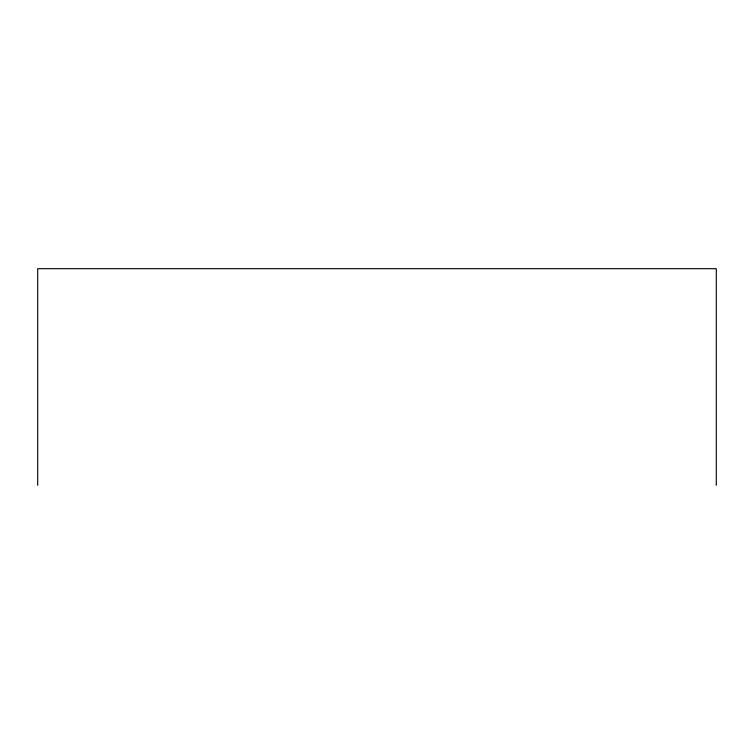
<?xml version="1.0" encoding="UTF-8"?>
<svg xmlns="http://www.w3.org/2000/svg" width="754" height="754" viewBox="0 0 754 754"><rect width="100%" height="100%" fill="white"/><g stroke="black" fill="none" stroke-linecap="round" stroke-linejoin="round"><path stroke-width="1.13" d="M716.3 485.322L716.3 268.678L37.7 268.678L37.7 485.322"/></g></svg>
